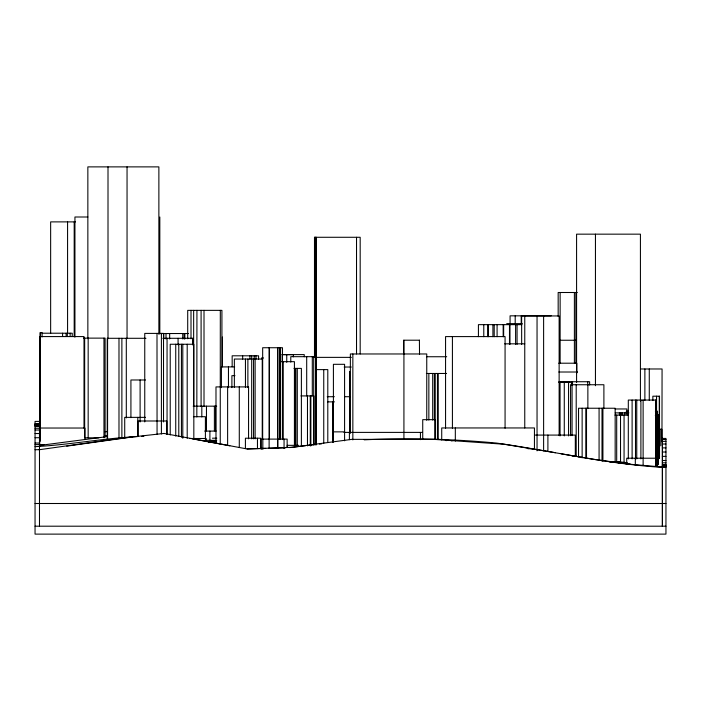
<?xml version="1.0" encoding="UTF-8"?>
<svg xmlns="http://www.w3.org/2000/svg" width="701" height="701" viewBox="0 0 701 701"><rect width="100%" height="100%" fill="white"/><g stroke="black" fill="none" stroke-linecap="round" stroke-linejoin="round"><path stroke-width="1.05" d="M662.427 438.511L662.427 437.766L662.427 526.197M39.51 446.143L41.122 445.249L106.14 436.767M39.598 445.521L41.122 445.249M445.976 440.631L447.983 440.307M451.234 440.85L454.309 440.359M66.726 446.143L132.436 436.942M39.168 449.735L122.465 438.055L163.999 433.437L247.067 448.947L265.653 448.403M289.671 447.597L305.645 445.713M307.774 445.459L316.291 444.46M319.49 444.084L321.619 443.829M364.222 439.834C408.21 437.731 452.425 438.984 496.282 443.041C551.722 450.848 606.383 464.044 662.427 467.357M137.44 436.6C103.178 438.274 69.276 444.881 35.05 446.66M141.716 436.364L143.854 436.241M247.067 448.947L291.87 447.343L351.832 439.361L433.98 439.361L504.01 444.224L555.446 452.732M268.93 448.307L285.325 447.825M87.888 217.003L74.937 217.003L74.937 337.102M75.506 221.884L50.647 221.884L50.647 333.413M577.309 292.501L558.171 292.501L558.171 316.449M551.214 315.836L510.074 315.836L510.074 324.598M506.727 323.625L522.298 323.625M521.947 324.651L478.424 324.651L478.424 336.699M42.016 333.212L72.247 333.212L72.247 336.462M159.302 333.527L188.543 333.527M83.463 338.127L105.106 338.127L105.106 436.723M145.939 338.294L107.235 338.294L107.235 438.686M162.842 338.294L192.941 338.294L192.941 344.839M419.522 340.204L403.741 340.204L403.741 354.417M560.134 340.248L575.845 340.248M504.694 343.832L524.76 343.832M281.933 354.601L304.243 354.601L304.243 356.774M316.44 356.678L290.784 356.678L290.784 362.119M426.585 356.739L446.712 356.739M316.44 357.37L351.385 357.37M261.569 357.983L263.541 357.983M262.27 359.043L234.362 359.043L234.362 387.46M281.732 361.672L294.42 361.672L294.42 445.109M558.741 363.206L576.835 363.206L576.835 372.932M234.651 366.903L221.411 366.903L221.411 387.627M344.147 367.035L351.28 367.035M293.999 368.393L301.386 368.393L301.386 446.563M640.53 368.98L662.068 368.98L661.963 438.204M316.195 369.611L327.796 369.611L327.796 442.208M558.846 372.012L577.554 372.012M426.392 373.475L446.563 373.475M234.966 375.666L231.9 375.666L231.9 387.609M145.545 379.986L130.921 379.986L130.921 417.673M558.916 381.73L589.62 381.73L589.62 384.98M558.82 382.334L570.307 382.334M300.922 395.916L313.978 395.916L313.978 444.793M327.244 396.713L334.342 396.713M344.857 396.713L350.246 396.713M327.595 401.866L334.447 401.866M193.161 406.168L216.705 406.168M615.119 408.963L626.887 408.963L626.887 413.301M628.49 411.215L626.37 411.215L626.37 413.38M655.365 411.215L657.503 411.215L657.494 465.184L657.284 415.342M615.215 412.871L628.876 412.871M656.197 414.878L658.335 414.878L658.335 463.633M614.935 415.097L628.341 415.097M655.33 415.342L657.494 415.342M656.39 415.439L657.214 415.439M655.409 415.588L657.065 415.588L657.065 465.429L655.409 465.429M193.423 416.709L205.402 416.709L205.402 439.466M145.545 417.367L124.717 417.367L124.717 438.134M35.05 423.79L39.484 423.79M35.05 424.193L39.484 424.193M35.05 424.815L39.484 424.815M35.05 425.367L39.484 425.367M35.05 425.831L39.484 425.831M35.05 426.243L39.484 426.243M39.712 428.031L84.952 428.031L84.952 439.448M35.05 428.25L39.484 428.25M659.746 429.249L661.823 429.249L661.823 441.709M35.05 430.002L39.484 430.002M204.727 431.089L216.145 431.089M104.905 431.676L107.209 431.676M333.413 431.86L344.585 431.86M343.998 432.394L422.572 432.394M35.05 433.525L39.484 433.525M534.442 435.084L575.311 435.084L575.311 455.852L572.147 455.852M105.106 435.829L107.209 435.829M35.05 437.722L39.484 437.722M98.701 437.81L84.663 437.81L84.663 338.127M212.447 438.186L216.784 438.186M189.901 438.493L206.199 438.493L206.199 441.612M662.366 439.518L665.95 439.518M205.27 440.342L216.705 440.342M662.366 441.385L665.95 441.385M210.817 441.393L216.188 441.393M208.749 442.427L216.618 442.427M35.05 443.032L39.484 443.032M662.366 444.022L665.95 444.022M35.05 444.609L39.387 444.609M44.023 444.644L39.712 444.644L39.72 336.576L84.006 336.576L84.006 428.206M298.652 445.337L287.261 445.337L287.261 447.413M662.366 447.886L665.95 447.886M527.941 448.728L534.442 448.728M35.05 449.709L39.484 449.709M662.366 452.014L665.95 452.014M662.366 456.369L665.95 456.369M657.459 458.507L659.51 458.507L659.51 396.196L652.859 396.196L652.859 400.569M662.366 460.504L665.95 460.504M610.063 462.231L615.163 462.231L615.163 408.236L578.544 408.236L578.544 456.833M662.366 462.8L665.95 462.8M657.231 464.719L658.046 464.719L658.125 414.878M662.366 464.623L665.95 464.623M662.366 465.087L665.95 465.087M656.39 465.28L657.214 465.28L657.231 414.878M662.366 465.517L665.95 465.517M662.366 465.963L665.95 465.963M662.366 466.349L665.95 466.349M662.366 466.796L665.95 466.796M665.95 467.357L630.856 464.307L608.713 461.556M35.05 503.502L665.95 503.502M35.05 526.197L665.95 526.197M627.342 462.73L616.144 461.46L626.151 463.598M630.856 464.307L594.036 459.4L561.15 453.801M192.197 438.782L229.849 445.783M662.366 526.197L662.366 438.432L665.95 438.432L665.95 534.118L35.05 534.118L35.05 421.406L39.484 421.406L39.484 526.197M660.824 429.249L660.824 445.862M659.282 396.196L659.282 458.507M657.818 414.878L657.818 464.719M656.925 415.588L656.925 465.429M656.548 396.196L656.548 411.505M656.425 465.482L656.425 458.217L626.729 458.217L626.729 463.405M656.355 466.524L656.355 400.061L628.306 400.061L628.306 458.892M655.768 400.061L655.768 466.524M649.275 368.98L649.275 400.35M644.876 368.98L644.876 400.35M643.124 400.061L643.124 465.429M640.898 400.061L640.898 458.892M640.425 400.998L640.425 234.16L576.581 234.16L576.581 382.457M636.753 400.061L636.753 458.892M635.509 400.061L635.509 458.892M635.316 458.217L635.316 465.482M632.109 400.061L632.109 458.892M628.42 411.215L628.42 413.38M627.08 412.871L627.08 415.045M624.836 412.871L624.836 415.045M624.451 412.871L624.451 415.045M624.065 415.097L624.065 462.774M622.199 412.871L622.199 415.045M620.876 412.871L620.876 415.045M620.525 415.097L620.525 461.687M619.404 412.871L619.404 415.045M616.696 415.097L616.696 460.61M603.894 408.578L603.894 384.744L570.57 384.744L570.57 435.671M602.921 408.236L602.921 461.153M602.01 408.236L602.01 461.153M599.075 408.236L599.075 460.075M595.447 234.16L595.447 385.734M587.867 384.744L587.867 408.578M587.736 381.73L587.736 384.98M586.509 408.236L586.509 457.911M585.817 408.236L585.817 457.911M582.137 408.236L582.137 457.911M576.204 384.744L576.204 456.255M575.845 292.501L575.845 363.258M574.391 292.501L574.391 363.258M572.498 381.73L572.498 384.98M572.069 384.744L572.069 435.671M571.455 381.73L571.455 384.98M568.564 381.73L568.564 435.908M564.279 381.73L564.279 435.908M560.134 292.501L560.134 363.258M560.055 381.73L560.055 435.908M559.135 435.619L559.135 315.949L521.64 315.949L521.667 344.366M547.902 435.084L547.902 451.479M543.617 315.949L543.617 450.848M537.045 315.949L537.045 450.848M534.442 449.288L534.442 427.952L441.726 427.952L441.726 439.983M524.76 315.949L524.76 427.996M521.22 315.836L521.22 324.598M517.066 324.651L517.066 344.366M515.612 324.651L515.594 344.366M515.2 315.836L515.2 324.598M509.969 324.651L509.969 344.366M509.487 324.651L509.487 344.366M505.07 428.223L505.07 336.594L445.564 336.594L445.564 428.223M503.66 324.651L503.66 336.699M503.169 324.651L503.169 336.699M497.088 324.651L497.088 336.699M494.205 324.651L494.205 336.699M492.917 324.651L492.917 336.699M488.36 324.651L488.36 336.699M487.756 324.651L487.756 336.699M483.778 324.651L483.778 336.699M455.326 427.952L455.326 441.069M452.417 336.594L452.417 428.223M438.239 373.475L438.239 439.571M437.45 373.475L437.45 439.571M435.216 373.475L435.216 439.571M435.023 439.343L435.023 419.662L422.729 419.662L422.729 439.343M434.375 373.475L434.375 420.065M432.701 373.475L432.701 420.065M428.854 373.475L428.854 420.065M426.751 420.328L426.751 353.97L350.36 353.97L350.36 433.384M420.442 432.394L420.442 439.658M419.408 340.204L419.522 354.417M403.925 353.97L403.925 438.817M403.811 340.204L403.811 354.417M360.183 353.935L360.183 237.28L314.486 237.28L314.486 357.212M356.529 237.28L356.529 353.935M352.848 353.97L352.848 439.904M349.554 371.364L349.554 432.578M349.396 432.394L349.396 439.658M344.585 440.824L344.585 364.31L333.413 364.31L333.413 442.243M332.625 401.866L332.625 442.173M323.748 369.611L323.748 443.295M316.44 237.28L316.44 444.872M315.739 237.28L315.739 357.212M315.503 356.678L315.503 444.872M315.196 237.28L315.196 357.212M314.723 237.28L314.723 357.212M313.706 356.678L313.706 444.872M312.304 356.678L312.304 395.872M310.858 395.916L310.858 445.88M310.28 395.916L310.28 445.88M307.476 395.916L307.476 445.88M306.696 356.678L306.696 395.872M297.303 368.393L297.303 445.477M295.866 368.393L295.866 445.477M294.867 368.393L294.867 445.477M293.386 356.844L293.386 354.653L282.266 354.653L282.266 362.321M287.147 447.413L287.147 439.106L261.236 439.106L261.236 449.49M286.744 354.653L286.744 362.321M284.063 439.106L284.063 448.456M283.222 361.672L283.222 439.693M282.485 439.361L282.485 347.731L262.665 347.731L262.665 439.361M280.566 347.731L280.566 439.361M279.515 347.731L279.515 439.361M277.85 347.731L277.85 448.088M277.587 347.731L277.587 448.088M269.447 347.731L269.447 439.361M269.123 347.731L269.123 448.088M262.831 439.106L262.831 449.49M262.253 357.983L262.244 438.835M260.606 448.596L260.606 438.213L245.411 438.213L245.411 448.596M258.573 359.087L258.573 355.801L232.162 355.801L232.162 366.754M257.46 438.213L257.46 448.596M255.979 355.801L255.979 359.087M255.129 359.043L255.129 438.835M254.183 355.801L254.183 359.087M253.569 359.043L253.569 438.835M251.712 355.801L251.668 438.835M249.933 355.801L249.933 359.087M248.566 438.826L248.566 386.908L215.987 386.908L215.987 443.155M247.882 359.043L247.882 387.46M245.446 359.043L245.446 387.46M242.669 355.801L242.669 359.087M239.286 386.908L239.286 447.483M228.456 366.903L228.456 387.627M227.623 386.908L227.623 445.319M222.41 336.997L222.41 366.562M221.919 367.201L221.919 310.359L187.71 310.359L187.71 338.776M220.316 310.359L220.245 444.241M215.575 406.168L215.575 430.931M214.392 406.168L214.392 430.931M210.58 440.342L210.58 442.506M209.906 431.089L209.906 440.736M206.471 406.168L206.471 430.931M204.009 310.359L204.009 406.545M201.818 406.168L201.818 416.937M201.091 310.359L201.091 406.545M196.937 310.359L196.832 416.937M193.826 439.343L193.826 344.252L170.22 344.252L170.22 434.97M193.651 310.359L193.651 406.545M192.81 338.294L192.81 344.839M191.005 310.359L191.005 338.776M187.202 344.252L187.202 438.256M184.827 333.527L184.827 338.969M184.144 333.527L184.144 338.969M182.795 344.252L182.795 438.256M182.751 333.527L182.751 338.969M181.436 344.252L181.436 437.161M178.781 344.252L178.781 436.066M178.08 338.294L178.08 344.839M175.741 344.252L175.741 436.066M169.668 333.527L169.668 338.969M167.057 338.294L167.057 434.322M166.768 434.497L166.768 420.994L138.062 420.994L138.062 436.574M166.006 333.527L166.006 338.969M163.754 333.527L163.754 338.969M163.517 421.941L163.517 333.404L144.756 333.404L144.756 421.941M161.405 333.404L161.405 433.972M159.819 217.003L159.819 333.834M158.873 334.281L158.873 166.882L87.853 166.882L87.853 338.662M156.998 333.404L157.059 434.497M140.112 379.986L140.112 421.984M137.799 417.367L137.799 435.952M127.047 166.882L127.047 338.662M126.303 338.294L126.303 417.954M121.878 338.294L121.878 437.59M118.986 338.294L118.986 438.686M108.007 166.882L108.007 338.662M107.577 338.294L107.577 439.772M103.958 338.127L103.958 437.81M88.168 338.127L88.168 437.81M74.192 221.884L74.192 336.69M70.144 333.212L70.144 336.462M67.576 221.884L67.576 333.413M67.314 333.212L67.314 336.462M66.139 333.212L66.139 336.462M62.582 333.212L62.582 336.462M42.086 336.944L42.086 332.581L40.202 332.581L40.185 441.297M40.307 332.581L40.307 439.483M656.127 466.524L656.127 400.061L656.057 466.524"/></g></svg>
